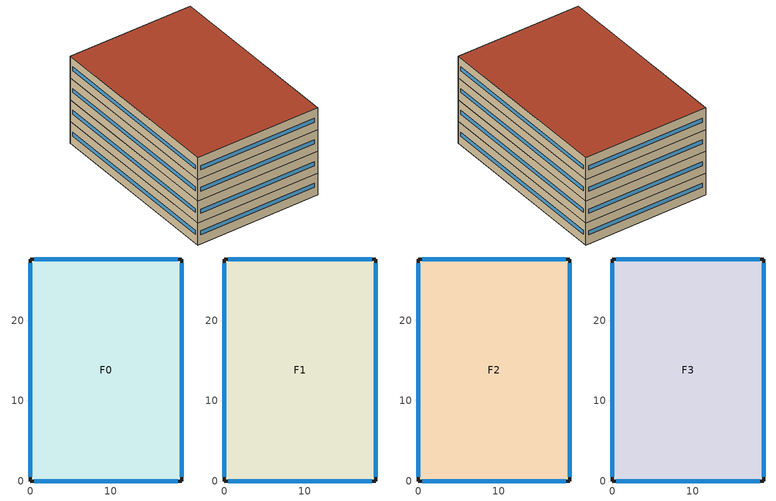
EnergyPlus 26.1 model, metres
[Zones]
F0
 floor ground (GRNDFLOOR): 18.85,0 0,0 0,27.7 18.85,27.7 z0
 wall outside (EXTWALL): 0,0 18.85,0 18.85,27.7 0,27.7 0,0 z0:3.4
 window (GLAZING): 0.5,0 18.35,0 / 18.85,0.5 18.85,27.2 / 18.35,27.7 0.5,27.7 / 0,27.2 0,0.5 z1.39:2.01
F1
 floor to F0 (SLAB): 18.85,0 0,0 0,27.7 18.85,27.7 z3.4
 wall outside (EXTWALL): 0,0 18.85,0 18.85,27.7 0,27.7 0,0 z3.4:6.8
 window (GLAZING): 0.5,0 18.35,0 / 18.85,0.5 18.85,27.2 / 18.35,27.7 0.5,27.7 / 0,27.2 0,0.5 z4.79:5.41
F2
 floor to F1 (SLAB): 18.85,0 0,0 0,27.7 18.85,27.7 z6.8
 wall outside (EXTWALL): 0,0 18.85,0 18.85,27.7 0,27.7 0,0 z6.8:10.2
 window (GLAZING): 0.5,0 18.35,0 / 18.85,0.5 18.85,27.2 / 18.35,27.7 0.5,27.7 / 0,27.2 0,0.5 z8.19:8.81
F3
 floor to F2 (SLAB): 18.85,0 0,0 0,27.7 18.85,27.7 z10.2
 wall outside (EXTWALL): 0,0 18.85,0 18.85,27.7 0,27.7 0,0 z10.2:13.6
 window (GLAZING): 0.5,0 18.35,0 / 18.85,0.5 18.85,27.2 / 18.35,27.7 0.5,27.7 / 0,27.2 0,0.5 z11.59:12.21
 roof outside (ROOF): 0,27.7 0,0 18.85,0 18.85,27.7 z13.6
[Building]
ApartmentBlock: 0, City, 0.04, 0.4, FullExterior, 25, 6
[Site:GroundTemperature:BuildingSurface]
26.16, 25.46, 25.6, 26.18, 28.08, 29.8, 31.18, 31.91, 31.76, 30.79, 29.22, 27.56
[Material:NoMass]
MW: MediumRough, 0.296, 0.9, 0.7, 0.7
MR: MediumRough, 0.301, 0.9, 0.7, 0.7
MG: Rough, 2.3164, 0.9, 0.7, 0.7
MS: Rough, 0.1485, 0.9, 0.7, 0.7
[Construction]
EXTWALL: MW
ROOF: MR
GRNDFLOOR: MG
SLAB: MS
MASS: CONC
GLAZING: SG
[Material]
CONC: MediumRough, 0.2, 1.95, 2300, 880, 0.9, 0.7, 0.7
[WindowMaterial:SimpleGlazingSystem]
SG: 5.778, 0.62, 0.7
[Zone]
F0; F1; F2; F3: 0, 0, 0, 0, 1, 1, 3.4, 1566.4
[ZoneInfiltration:DesignFlowRate]
F0Inf: F0, Always1, AirChanges/Hour, , , , 0.4
F1Inf: F1, Always1, AirChanges/Hour, , , , 0.4
F2Inf: F2, Always1, AirChanges/Hour, , , , 0.4
F3Inf: F3, Always1, AirChanges/Hour, , , , 0.4
[InternalMass]
F0Mass: MASS, F0, , 348.3
F1Mass: MASS, F1, , 348.3
F2Mass: MASS, F2, , 348.3
F3Mass: MASS, F3, , 348.3
[ElectricEquipment]
F0Base: F0, Always1, EquipmentLevel, 1409, , , 0, 0.5, 0
F0Diu: F0, DiurnalYr, EquipmentLevel, 2416, , , 0, 0.5, 0
F1Base: F1, Always1, EquipmentLevel, 1409, , , 0, 0.5, 0
F1Diu: F1, DiurnalYr, EquipmentLevel, 2416, , , 0, 0.5, 0
F2Base: F2, Always1, EquipmentLevel, 1409, , , 0, 0.5, 0
F2Diu: F2, DiurnalYr, EquipmentLevel, 2416, , , 0, 0.5, 0
F3Base: F3, Always1, EquipmentLevel, 1409, , , 0, 0.5, 0
F3Diu: F3, DiurnalYr, EquipmentLevel, 2416, , , 0, 0.5, 0
[ZoneControl:Thermostat]
F0Th: F0, CtrlType, ThermostatSetpoint:DualSetpoint, DualSP
F1Th: F1, CtrlType, ThermostatSetpoint:DualSetpoint, DualSP
F2Th: F2, CtrlType, ThermostatSetpoint:DualSetpoint, DualSP
F3Th: F3, CtrlType, ThermostatSetpoint:DualSetpoint, DualSP
[ZoneHVAC:IdealLoadsAirSystem]
F0Ideal: , F0sup, , , 50, 13, 0.0156, 0.0077, NoLimit, , , NoLimit, , , , , ConstantSensibleHeatRatio, 1, None
F1Ideal: , F1sup, , , 50, 13, 0.0156, 0.0077, NoLimit, , , NoLimit, , , , , ConstantSensibleHeatRatio, 1, None
F2Ideal: , F2sup, , , 50, 13, 0.0156, 0.0077, NoLimit, , , NoLimit, , , , , ConstantSensibleHeatRatio, 1, None
F3Ideal: , F3sup, , , 50, 13, 0.0156, 0.0077, NoLimit, , , NoLimit, , , , , ConstantSensibleHeatRatio, 1, None
[Zone equipment]
F0: F0Ideal
F1: F1Ideal
F2: F2Ideal
F3: F3Ideal
[ThermostatSetpoint:DualSetpoint]
DualSP: HeatSet, CoolSet
[Schedule:Constant]
Always1: Frac, 1
CtrlType: Any, 4
[Schedule:Day:Interval]
DiurnalDay: Frac, No, 1:00, 0, 2:00, 0, 3:00, 0, 4:00, 0, 5:00, 0, 6:00, 0, 7:00, 0, 8:00, 0, 9:00, 0, 10:00, 0.259, 11:00, 0.5, 12:00, 0.707, 13:00, 0.866, 14:00, 0.966, 15:00, 1, 16:00, 0.966, 17:00, 0.866, 18:00, 0.707, 19:00, 0.5, 20:00, 0.259, 21:00, 0, 22:00, 0, 23:00, 0, 24:00, 0
[Schedule:Week:Daily]
DiurnalWk: DiurnalDay, DiurnalDay, DiurnalDay, DiurnalDay, DiurnalDay, DiurnalDay, DiurnalDay, DiurnalDay, DiurnalDay, DiurnalDay, DiurnalDay, DiurnalDay
[Schedule:Year]
DiurnalYr: Frac, DiurnalWk, 1, 1, 12, 31
[Schedule:Compact]
CoolSet: Temp, Through: 1/31, For: AllDays, Until: 10:00, 23.5, Until: 13:00, 21.5, Until: 24:00, 23.5, Through: 2/28, For: AllDays, Until: 10:00, 23.5, Until: 13:00, 21.5, Until: 24:00, 23.5, Through: 3/31, For: AllDays, Until: 10:00, 23.5, Until: 13:00, 21.5, Until: 24:00, 23.5, Through: 4/30, For: AllDays, Until: 10:00, 23.5, Until: 13:00, 21.5, Until: 24:00, 23.5, Through: 5/31, For: AllDays, Until: 10:00, 23.5, Until: 13:00, 21.5, Until: 24:00, 23.5, Through: 6/30, For: AllDays, Until: 10:00, 23.5, Until: 13:00, 21.5, Until: 24:00, 23.5, Through: 7/31, For: AllDays, Until: 10:00, 23.5, Until: 13:00, 21.5, Until: 24:00, 23.5, Through: 8/31, For: AllDays, Until: 10:00, 23.5, Until: 13:00, 21.5, Until: 24:00, 23.5, Through: 9/30, For: AllDays, Until: 10:00, 23.5, Until: 13:00, 21.5, Until: 24:00, 23.5, Through: 10/31, For: AllDays, Until: 10:00, 23.5, Until: 13:00, 21.5, Until: 24:00, 23.5, Through: 11/30, For: AllDays, Until: 10:00, 23.5, Until: 13:00, 21.5, Until: 24:00, 23.5, Through: 12/31, For: AllDays, Until: 10:00, 23.5, Until: 13:00, 21.5, Until: 24:00, 23.5
HeatSet: Temp, Through: 1/31, For: AllDays, Until: 24:00, 10, Through: 2/28, For: AllDays, Until: 24:00, 10, Through: 3/31, For: AllDays, Until: 24:00, 10, Through: 4/30, For: AllDays, Until: 24:00, 10, Through: 5/31, For: AllDays, Until: 24:00, 10, Through: 6/30, For: AllDays, Until: 24:00, 10, Through: 7/31, For: AllDays, Until: 24:00, 10, Through: 8/31, For: AllDays, Until: 24:00, 10, Through: 9/30, For: AllDays, Until: 24:00, 10, Through: 10/31, For: AllDays, Until: 24:00, 10, Through: 11/30, For: AllDays, Until: 24:00, 10, Through: 12/31, For: AllDays, Until: 24:00, 10
